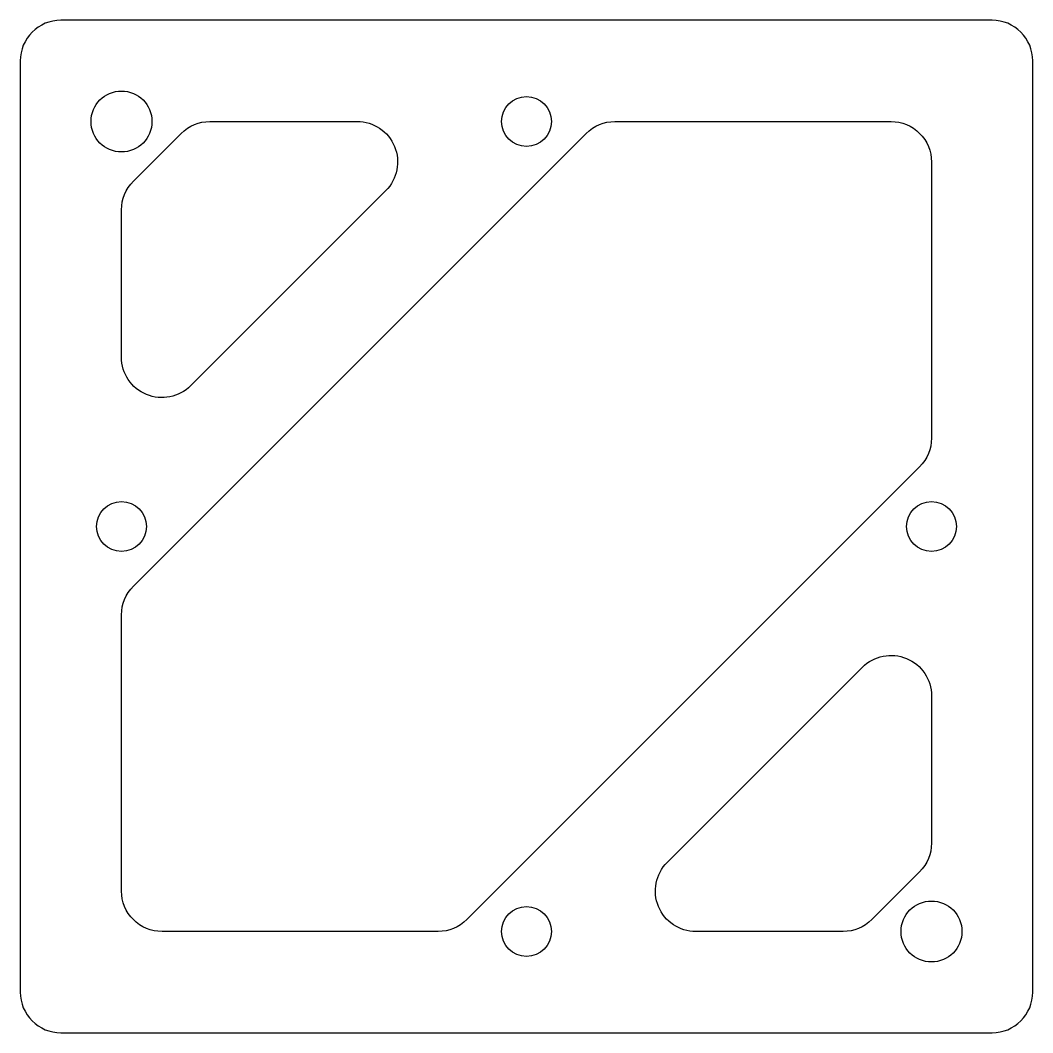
# Model space of a CAD drawing. Header units: millimetres. Extents: x -50 to 0, y 0 to 50.
import ezdxf

# ---------------------------------------------------------------- set-up
doc = ezdxf.new("R2010")
doc.units = ezdxf.units.MM

msp = doc.modelspace()

# ---------------------------------------------------------------- linework, layer by layer
for points in [[(-48, 50, 0.414214), (-50, 48), (-50, 2, 0.414214), (-48, 0), (-2, 0, 0.414214), (0, 2), (0, 48, 0.414214), (-2, 50)], [(-42.05, 44.414, -0.198912), (-40.636, 45), (-33.364, 45, -0.668179), (-31.95, 41.586), (-41.586, 31.95, -0.668179), (-45, 33.364), (-45, 40.636, -0.198912), (-44.414, 42.05)], [(-27.95, 5.586, -0.198912), (-29.364, 5), (-43, 5, -0.414214), (-45, 7), (-45, 20.636, -0.198912), (-44.414, 22.05), (-22.05, 44.414, -0.198912), (-20.636, 45), (-7, 45, -0.414214), (-5, 43), (-5, 29.364, -0.198912), (-5.586, 27.95)], [(-16.636, 5, -0.668179), (-18.05, 8.414), (-8.414, 18.05, -0.668179), (-5, 16.636), (-5, 9.364, -0.198912), (-5.586, 7.95), (-7.95, 5.586, -0.198912), (-9.364, 5)]]:
    msp.add_lwpolyline(points, format="xyb", close=True)
for centre, radius in [((-45, 45), 1.505), ((-25, 45), 1.23), ((-45, 25), 1.23), ((-5, 25), 1.23), ((-5, 5), 1.505), ((-25, 5), 1.23)]:
    msp.add_circle(centre, radius)

doc.saveas('drawing.dxf')
